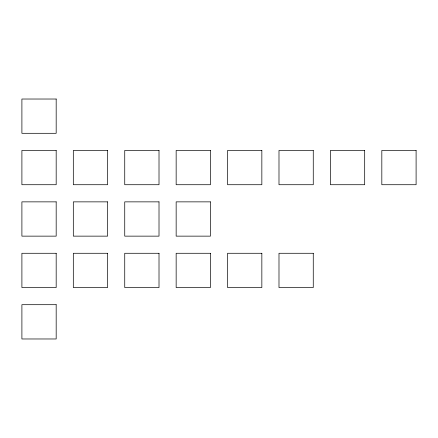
<?xml version="1.0" encoding="UTF-8"?>
<svg xmlns="http://www.w3.org/2000/svg" width="438" height="438" viewBox="0 0 438 438"><rect width="100%" height="100%" fill="white"/><g stroke="black" fill="none" stroke-linecap="round" stroke-linejoin="round"><path stroke-width="0.66" d="M56.179 99.026L21.9 99.026L21.9 133.305L56.179 133.305L56.179 99.026M56.179 150.442L21.9 150.442L21.9 184.721L56.179 184.721L56.179 150.442M107.595 150.442L73.316 150.442L73.316 184.721L107.595 184.721L107.595 150.442M159.01 150.442L124.737 150.442L124.737 184.721L159.01 184.721L159.01 150.442M210.432 150.442L176.153 150.442L176.153 184.721L210.432 184.721L210.432 150.442M261.847 150.442L227.568 150.442L227.568 184.721L261.847 184.721L261.847 150.442M313.263 150.442L278.99 150.442L278.99 184.721L313.263 184.721L313.263 150.442M364.684 150.442L330.405 150.442L330.405 184.721L364.684 184.721L364.684 150.442M416.1 150.442L381.821 150.442L381.821 184.721L416.1 184.721L416.1 150.442M56.179 201.863L21.9 201.863L21.9 236.137L56.179 236.137L56.179 201.863M107.595 201.863L73.316 201.863L73.316 236.137L107.595 236.137L107.595 201.863M159.01 201.863L124.737 201.863L124.737 236.137L159.01 236.137L159.01 201.863M210.432 201.863L176.153 201.863L176.153 236.137L210.432 236.137L210.432 201.863M56.179 253.279L21.9 253.279L21.9 287.558L56.179 287.558L56.179 253.279M107.595 253.279L73.316 253.279L73.316 287.558L107.595 287.558L107.595 253.279M159.01 253.279L124.737 253.279L124.737 287.558L159.01 287.558L159.01 253.279M210.432 253.279L176.153 253.279L176.153 287.558L210.432 287.558L210.432 253.279M261.847 253.279L227.568 253.279L227.568 287.558L261.847 287.558L261.847 253.279M313.263 253.279L278.99 253.279L278.99 287.558L313.263 287.558L313.263 253.279M56.179 304.695L21.9 304.695L21.9 338.974L56.179 338.974L56.179 304.695"/></g></svg>
